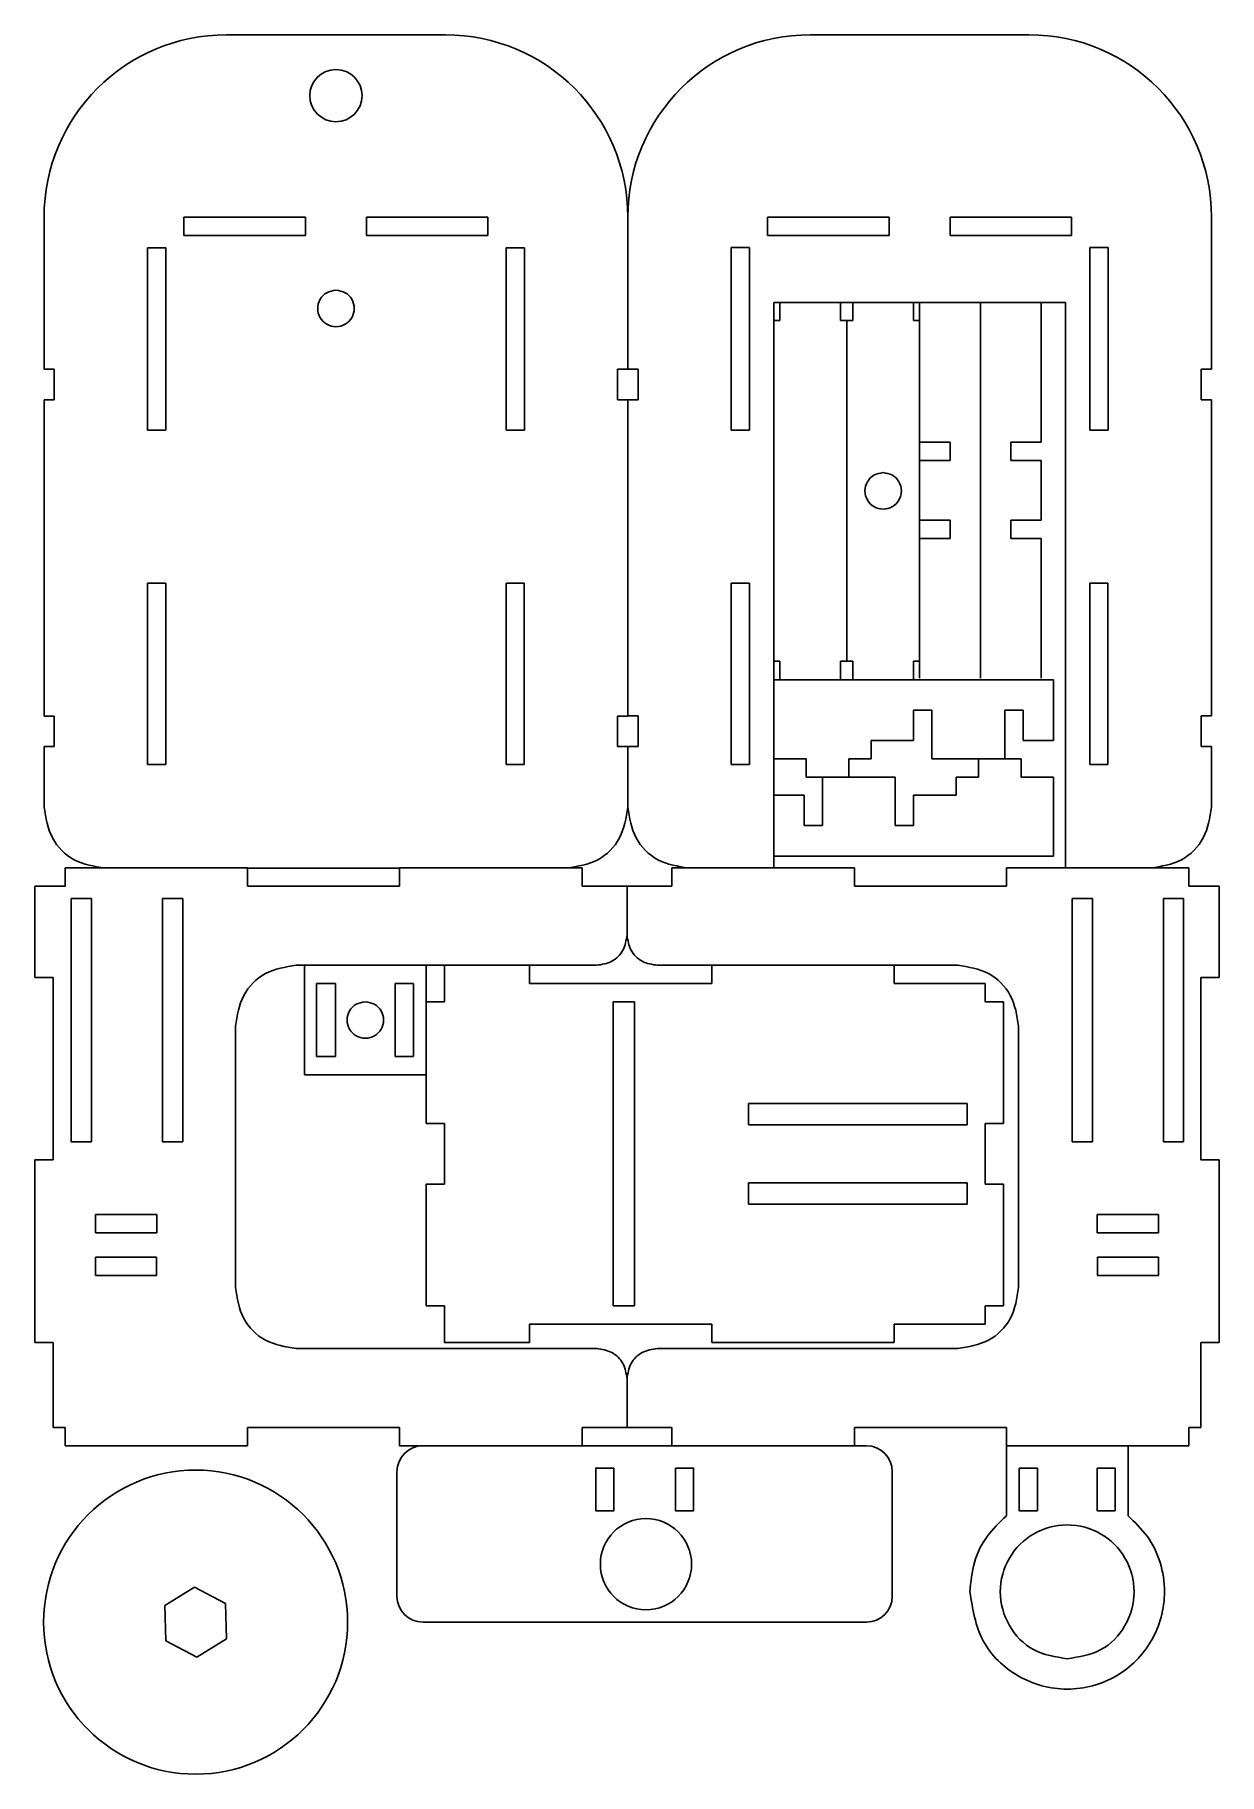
# Model space of a CAD drawing. Extents: x 4 to 199, y 109 to 395.
import ezdxf

# ---------------------------------------------------------------- set-up
doc = ezdxf.new("R2010")
doc.units = 0
for name, color, linetype in [('BASE', 7, 'CONTINUOUS'), ('CAPA_13', 7, 'CONTINUOUS'), ('FRONTAL', 7, 'CONTINUOUS'), ('LATERAL1', 7, 'CONTINUOUS'), ('LATERAL2', 7, 'CONTINUOUS'), ('SLIDE', 7, 'CONTINUOUS'), ('SUPPORT', 7, 'CONTINUOUS'), ('SUPPORT1', 7, 'CONTINUOUS'), ('SUPPORT2', 7, 'CONTINUOUS'), ('TOP', 7, 'CONTINUOUS'), ('WHEEL', 7, 'CONTINUOUS'), ('WHEEL_SUPP', 7, 'CONTINUOUS')]:
    doc.layers.add(name, color=color, linetype=linetype)

# ---------------------------------------------------------------- blocks, each defined once
blk = doc.blocks.new('BLOCK_2')
at = {"layer": 'CAPA_13', "color": 7}
blk.add_lwpolyline([(178.57, 158.96), (181.57, 158.96)], dxfattribs=at)
blk = doc.blocks.new('BLOCK_3')
at = {"layer": 'CAPA_13', "color": 7}
blk.add_lwpolyline([(181.57, 158.96), (181.57, 151.95)], dxfattribs=at)
blk = doc.blocks.new('BLOCK_4')
at = {"layer": 'CAPA_13', "color": 7}
blk.add_lwpolyline([(181.57, 151.95), (178.57, 151.95)], dxfattribs=at)
blk = doc.blocks.new('BLOCK_5')
at = {"layer": 'CAPA_13', "color": 7}
blk.add_lwpolyline([(178.57, 151.95), (178.57, 158.96)], dxfattribs=at)
blk = doc.blocks.new('BLOCK_6')
at = {"layer": 'CAPA_13', "color": 7}
blk.add_lwpolyline([(178.57, 158.96), (178.57, 158.96)], dxfattribs=at)
blk = doc.blocks.new('BLOCK_7')
at = {"layer": 'CAPA_13', "color": 7}
blk.add_lwpolyline([(168.77, 158.96), (165.77, 158.96)], dxfattribs=at)
blk = doc.blocks.new('BLOCK_8')
at = {"layer": 'CAPA_13', "color": 7}
blk.add_lwpolyline([(165.77, 158.96), (165.77, 151.95)], dxfattribs=at)
blk = doc.blocks.new('BLOCK_9')
at = {"layer": 'CAPA_13', "color": 7}
blk.add_lwpolyline([(165.77, 151.95), (168.77, 151.95)], dxfattribs=at)
blk = doc.blocks.new('BLOCK_10')
at = {"layer": 'CAPA_13', "color": 7}
blk.add_lwpolyline([(168.77, 151.95), (168.77, 158.96)], dxfattribs=at)
blk = doc.blocks.new('BLOCK_11')
at = {"layer": 'CAPA_13', "color": 7}
blk.add_lwpolyline([(168.77, 158.96), (168.77, 158.96)], dxfattribs=at)
blk = doc.blocks.new('BLOCK_12')
at = {"layer": 'CAPA_13', "color": 7}
blk.add_lwpolyline([(173.67, 127.63), (173.67, 127.63)], dxfattribs=at)
blk = doc.blocks.new('BLOCK_13')
at = {"layer": 'CAPA_13', "color": 7}
blk.add_open_spline([(173.67, 127.63), (171.73, 127.93), (169.79, 128.24), (168.12, 129.13), (166.5, 130), (165.12, 131.43), (164.17, 133.08), (163.2, 134.77), (162.67, 136.7), (162.67, 138.63), (162.67, 140.56), (163.2, 142.51), (164.17, 144.18), (165.12, 145.81), (166.5, 147.18), (168.12, 148.13), (169.79, 149.11), (171.73, 149.63), (173.67, 149.63), (175.61, 149.63), (177.55, 149.11), (179.22, 148.13), (180.85, 147.18), (182.22, 145.81), (183.17, 144.18), (184.15, 142.51), (184.67, 140.56), (184.67, 138.63), (184.67, 136.7), (184.15, 134.77), (183.17, 133.08), (182.22, 131.43), (180.85, 130), (179.22, 129.13), (177.55, 128.24), (175.61, 127.93), (173.67, 127.63)], degree=3, knots=[0, 0, 0, 0, 1, 1, 1, 2, 2, 2, 3, 3, 3, 4, 4, 4, 5, 5, 5, 6, 6, 6, 7, 7, 7, 8, 8, 8, 9, 9, 9, 10, 10, 10, 11, 11, 11, 12, 12, 12, 12], dxfattribs=at)
blk = doc.blocks.new('BLOCK_14')
at = {"layer": 'CAPA_13', "color": 7}
blk.add_lwpolyline([(163.67, 151.12), (163.67, 162.63)], dxfattribs=at)
blk = doc.blocks.new('BLOCK_15')
at = {"layer": 'CAPA_13', "color": 7}
blk.add_lwpolyline([(183.67, 162.63), (183.67, 151.12)], dxfattribs=at)
blk = doc.blocks.new('BLOCK_16')
at = {"layer": 'CAPA_13', "color": 7}
blk.add_open_spline([(157.67, 138.63), (157.82, 140.26), (157.97, 141.89), (158.42, 143.46), (158.85, 144.97), (159.56, 146.43), (160.49, 147.7), (161.41, 148.96), (162.54, 150.04), (163.67, 151.12)], degree=3, knots=[0, 0, 0, 0, 1, 1, 1, 2, 2, 2, 3, 3, 3, 3], dxfattribs=at)
blk = doc.blocks.new('BLOCK_17')
at = {"layer": 'CAPA_13', "color": 7}
blk.add_open_spline([(183.67, 151.12), (184.81, 150.04), (185.94, 148.96), (186.85, 147.7), (187.77, 146.43), (188.46, 144.97), (188.93, 143.46), (189.42, 141.9), (189.67, 140.27), (189.67, 138.63), (189.67, 135.83), (188.91, 132.99), (187.49, 130.56), (186.11, 128.19), (184.11, 126.19), (181.75, 124.82), (179.31, 123.4), (176.48, 122.63), (173.67, 122.63), (170.86, 122.63), (168.06, 123.39), (165.6, 124.82), (163.2, 126.19), (161.12, 128.19), (159.86, 130.56), (158.55, 132.99), (158.11, 135.81), (157.67, 138.63)], degree=3, knots=[0, 0, 0, 0, 1, 1, 1, 2, 2, 2, 3, 3, 3, 4, 4, 4, 5, 5, 5, 6, 6, 6, 7, 7, 7, 8, 8, 8, 9, 9, 9, 9], dxfattribs=at)
blk = doc.blocks.new('BLOCK_18')
at = {"layer": 'SUPPORT', "color": 7}
for points in [[(68.23, 241.64), (48.23, 241.64)], [(48.23, 241.64), (48.23, 223.64)], [(68.23, 223.64), (68.23, 241.64)], [(53.33, 238.64), (50.23, 238.64)], [(50.23, 238.64), (50.23, 226.64)], [(53.33, 226.64), (53.33, 238.64)], [(66.13, 238.64), (63.13, 238.64)], [(63.13, 238.64), (63.13, 226.64)], [(66.13, 226.64), (66.13, 238.64)], [(50.23, 226.64), (53.33, 226.64)], [(63.13, 226.64), (66.13, 226.64)], [(48.23, 223.64), (68.23, 223.64)]]:
    blk.add_lwpolyline(points, dxfattribs=at)

msp = doc.modelspace()

# ---------------------------------------------------------------- linework, layer by layer
at = {"layer": 'BASE', "color": 7}
for points in [[(131.4, 394.64), (167.4, 394.64)], [(144.4, 364.64), (124.4, 364.64)], [(124.4, 364.64), (124.4, 361.64)], [(144.4, 361.64), (144.4, 364.64)], [(154.4, 364.64), (174.4, 364.64)], [(154.4, 361.64), (154.4, 364.64)], [(174.4, 364.64), (174.4, 361.64)], [(197.4, 339.64), (197.4, 364.64)], [(124.4, 361.64), (144.4, 361.64)], [(174.4, 361.64), (154.4, 361.64)], [(118.4, 329.64), (118.4, 359.64)], [(118.4, 359.64), (121.4, 359.64)], [(121.4, 359.64), (121.4, 329.64)], [(180.4, 359.64), (177.4, 359.64)], [(177.4, 359.64), (177.4, 329.64)], [(180.4, 329.64), (180.4, 359.64)], [(125.4, 257.64), (125.4, 350.64)], [(125.4, 350.64), (173.4, 350.64)], [(173.4, 350.64), (173.4, 257.64)], [(101.4, 339.64), (103.08, 339.64)], [(103.08, 339.64), (103.08, 334.64)], [(195.72, 334.64), (195.72, 339.64)], [(195.72, 339.64), (197.4, 339.64)], [(103.08, 334.64), (101.4, 334.64)], [(197.4, 334.64), (195.72, 334.64)], [(197.4, 282.64), (197.4, 334.64)], [(121.4, 329.64), (118.4, 329.64)], [(177.4, 329.64), (180.4, 329.64)], [(118.4, 274.64), (118.4, 304.45)], [(118.4, 304.45), (121.4, 304.45)], [(121.4, 304.45), (121.4, 274.64)], [(177.4, 274.64), (177.4, 304.45)], [(177.4, 304.45), (180.37, 304.45)], [(180.37, 304.45), (180.37, 274.64)], [(101.4, 282.64), (103.08, 282.64)], [(103.08, 282.64), (103.08, 277.64)], [(195.72, 277.64), (195.72, 282.64)], [(195.72, 282.64), (197.4, 282.64)], [(103.08, 277.64), (101.4, 277.64)], [(197.4, 277.64), (195.72, 277.64)], [(197.4, 267.64), (197.4, 277.64)], [(121.4, 274.64), (118.4, 274.64)], [(180.37, 274.64), (177.4, 274.64)]]:
    msp.add_lwpolyline(points, dxfattribs=at)
for points in [[(101.4, 364.64), (101.4, 381.22), (114.82, 394.64), (131.4, 394.64)], [(197.4, 364.64), (197.4, 381.22), (183.98, 394.64), (167.4, 394.64)]]:
    msp.add_open_spline(points, degree=3, dxfattribs=at)
for points in [[(101.4, 267.64), (101.68, 265.88), (101.95, 264.13), (102.77, 262.59), (103.56, 261.09), (104.86, 259.79), (106.35, 259), (107.9, 258.19), (109.65, 257.91), (111.4, 257.64)], [(187.4, 257.64), (189.15, 257.91), (190.91, 258.19), (192.45, 259), (193.95, 259.79), (195.24, 261.09), (196.04, 262.59), (196.85, 264.13), (197.13, 265.88), (197.4, 267.64)]]:
    msp.add_open_spline(points, degree=3, knots=[0, 0, 0, 0, 1, 1, 1, 2, 2, 2, 3, 3, 3, 3], dxfattribs=at)
at = {"layer": 'FRONTAL', "color": 7}
for points in [[(71.23, 235.64), (71.23, 241.64)], [(85.23, 241.64), (85.23, 238.64)], [(115.23, 238.64), (115.23, 241.64)], [(145.22, 241.64), (145.22, 238.64)], [(85.23, 238.64), (115.23, 238.64)], [(145.22, 238.64), (160.19, 238.64)], [(160.19, 238.64), (160.19, 235.64)], [(68.23, 235.64), (71.23, 235.64)], [(98.98, 235.64), (102.48, 235.64)], [(98.98, 185.64), (98.98, 235.64)], [(102.48, 235.64), (102.48, 185.64)], [(160.19, 235.64), (163.19, 235.64)], [(163.19, 235.64), (163.19, 215.64)], [(68.23, 215.64), (68.23, 223.64)], [(121.23, 215.39), (121.23, 218.89)], [(121.23, 218.89), (157.23, 218.89)], [(157.23, 218.89), (157.23, 215.39)], [(71.23, 215.64), (68.23, 215.64)], [(71.23, 205.64), (71.23, 215.64)], [(157.23, 215.39), (121.23, 215.39)], [(163.19, 215.64), (160.19, 215.64)], [(160.19, 215.64), (160.19, 205.64)], [(68.23, 185.64), (68.23, 205.64)], [(68.23, 205.64), (71.23, 205.64)], [(157.23, 205.89), (121.23, 205.89)], [(121.23, 205.89), (121.23, 202.39)], [(157.23, 202.39), (157.23, 205.89)], [(160.19, 205.64), (163.19, 205.64)], [(163.19, 205.64), (163.19, 185.64)], [(121.23, 202.39), (157.23, 202.39)], [(71.23, 185.64), (68.23, 185.64)], [(71.23, 179.64), (71.23, 185.64)], [(102.48, 185.64), (98.98, 185.64)], [(163.19, 185.64), (160.19, 185.64)], [(160.19, 185.64), (160.19, 182.64)], [(115.23, 182.64), (85.23, 182.64)], [(85.23, 182.64), (85.23, 179.64)], [(115.23, 179.64), (115.23, 182.64)], [(160.19, 182.64), (145.23, 182.64)], [(145.23, 182.64), (145.23, 179.64)], [(85.23, 179.64), (71.23, 179.64)], [(145.23, 179.64), (115.23, 179.64)]]:
    msp.add_lwpolyline(points, dxfattribs=at)
at = {"layer": 'LATERAL1', "color": 7}
for points in [[(108.67, 254.64), (108.67, 257.64)], [(108.67, 257.64), (138.67, 257.64)], [(138.67, 257.64), (138.67, 254.64)], [(163.67, 254.64), (163.67, 257.64)], [(163.67, 257.64), (193.67, 257.64)], [(193.67, 257.64), (193.67, 254.64)], [(138.67, 254.64), (163.67, 254.64)], [(193.67, 254.64), (198.67, 254.64)], [(198.67, 254.64), (198.67, 239.64)], [(177.81, 252.63), (174.48, 252.63)], [(174.48, 252.63), (174.48, 212.64)], [(177.81, 212.64), (177.81, 252.63)], [(192.81, 252.63), (189.48, 252.63)], [(189.48, 252.63), (189.48, 212.64)], [(192.81, 212.64), (192.81, 252.63)], [(155.67, 241.64), (106.27, 241.64)], [(198.67, 239.64), (195.67, 239.64)], [(195.67, 239.64), (195.67, 209.64)], [(165.67, 188.64), (165.67, 231.64)], [(174.48, 212.64), (177.81, 212.64)], [(189.48, 212.64), (192.81, 212.64)], [(195.67, 209.64), (198.67, 209.64)], [(198.67, 209.64), (198.67, 179.64)], [(178.61, 197.64), (178.61, 200.64)], [(178.61, 200.64), (188.67, 200.64)], [(188.67, 200.64), (188.67, 197.64)], [(188.67, 197.64), (178.61, 197.64)], [(178.67, 193.64), (188.67, 193.64)], [(178.67, 190.64), (178.67, 193.64)], [(188.67, 193.64), (188.67, 190.64)], [(188.67, 190.64), (178.67, 190.64)], [(106.27, 178.64), (155.67, 178.64)], [(198.67, 179.64), (195.67, 179.64)], [(195.67, 179.64), (195.67, 165.64)], [(108.67, 165.64), (101.27, 165.64)], [(108.67, 162.64), (108.67, 165.64)], [(163.67, 165.64), (138.67, 165.64)], [(138.67, 165.64), (138.67, 162.64)], [(163.67, 162.64), (163.67, 165.64)], [(195.67, 165.64), (193.67, 165.64)], [(193.67, 165.64), (193.67, 162.64)], [(193.67, 162.64), (163.67, 162.64)]]:
    msp.add_lwpolyline(points, dxfattribs=at)
for points in [[(106.27, 241.64), (105.39, 241.77), (104.52, 241.91), (103.75, 242.32), (103, 242.71), (102.35, 243.36), (101.95, 244.11), (101.55, 244.88), (101.41, 245.76), (101.27, 246.64)], [(165.67, 231.64), (165.4, 233.39), (165.12, 235.14), (164.31, 236.68), (163.51, 238.18), (162.21, 239.48), (160.72, 240.27), (159.18, 241.09), (157.42, 241.36), (155.67, 241.64)], [(155.67, 178.64), (157.42, 178.91), (159.18, 179.19), (160.72, 180), (162.21, 180.79), (163.51, 182.09), (164.31, 183.59), (165.12, 185.13), (165.4, 186.88), (165.67, 188.64)], [(101.27, 173.64), (101.41, 174.51), (101.55, 175.39), (101.95, 176.16), (102.35, 176.91), (103, 177.56), (103.75, 177.95), (104.52, 178.36), (105.39, 178.5), (106.27, 178.64)]]:
    msp.add_open_spline(points, degree=3, knots=[0, 0, 0, 0, 1, 1, 1, 2, 2, 2, 3, 3, 3, 3], dxfattribs=at)
at = {"layer": 'LATERAL2', "color": 7}
for points in [[(38.87, 257.64), (8.87, 257.64)], [(8.87, 257.64), (8.87, 254.64)], [(38.87, 254.64), (38.87, 257.64)], [(63.87, 257.64), (63.87, 254.64)], [(93.87, 257.64), (63.87, 257.64)], [(93.87, 254.64), (93.87, 257.64)], [(8.87, 254.64), (3.87, 254.64)], [(3.87, 254.64), (3.87, 239.64)], [(63.87, 254.64), (38.87, 254.64)], [(108.67, 254.64), (93.87, 254.64)], [(101.27, 246.64), (101.27, 254.64)], [(9.88, 252.63), (13.21, 252.63)], [(9.88, 212.64), (9.88, 252.63)], [(13.21, 252.63), (13.21, 212.64)], [(24.88, 212.64), (24.88, 252.63)], [(24.88, 252.63), (28.21, 252.63)], [(28.21, 252.63), (28.21, 212.64)], [(46.87, 241.64), (96.27, 241.64)], [(3.87, 239.64), (6.87, 239.64)], [(6.87, 239.64), (6.87, 209.64)], [(36.87, 188.64), (36.87, 231.64)], [(13.21, 212.64), (9.88, 212.64)], [(28.21, 212.64), (24.88, 212.64)], [(6.87, 209.64), (3.87, 209.64)], [(3.87, 209.64), (3.87, 179.64)], [(23.93, 200.64), (13.87, 200.64)], [(13.87, 200.64), (13.87, 197.64)], [(23.93, 197.64), (23.93, 200.64)], [(13.87, 197.64), (23.93, 197.64)], [(23.87, 193.64), (13.87, 193.64)], [(13.87, 193.64), (13.87, 190.64)], [(23.87, 190.64), (23.87, 193.64)], [(13.87, 190.64), (23.87, 190.64)], [(3.87, 179.64), (6.87, 179.64)], [(6.87, 179.64), (6.87, 165.64)], [(96.27, 178.64), (46.87, 178.64)], [(101.27, 165.64), (101.27, 173.64)], [(6.87, 165.64), (8.87, 165.64)], [(8.87, 165.64), (8.87, 162.64)], [(38.87, 162.64), (38.87, 165.64)], [(38.87, 165.64), (63.87, 165.64)], [(63.87, 165.64), (63.87, 162.64)], [(93.87, 162.64), (93.87, 165.64)], [(93.87, 165.64), (101.27, 165.64)], [(8.87, 162.64), (38.87, 162.64)], [(63.87, 162.64), (67.68, 162.64)]]:
    msp.add_lwpolyline(points, dxfattribs=at)
for points in [[(96.27, 241.64), (97.15, 241.77), (98.02, 241.91), (98.79, 242.32), (99.54, 242.71), (100.19, 243.36), (100.59, 244.11), (100.99, 244.88), (101.13, 245.76), (101.27, 246.64)], [(36.87, 231.64), (37.15, 233.39), (37.42, 235.14), (38.24, 236.68), (39.03, 238.18), (40.33, 239.48), (41.82, 240.27), (43.37, 241.09), (45.12, 241.36), (46.87, 241.64)], [(46.87, 178.64), (45.12, 178.91), (43.37, 179.19), (41.82, 180), (40.33, 180.79), (39.03, 182.09), (38.24, 183.59), (37.42, 185.13), (37.15, 186.88), (36.87, 188.64)], [(101.27, 173.64), (101.13, 174.51), (100.99, 175.39), (100.59, 176.16), (100.19, 176.91), (99.54, 177.56), (98.79, 177.95), (98.02, 178.36), (97.15, 178.5), (96.27, 178.64)]]:
    msp.add_open_spline(points, degree=3, knots=[0, 0, 0, 0, 1, 1, 1, 2, 2, 2, 3, 3, 3, 3], dxfattribs=at)
at = {"layer": 'SLIDE', "color": 7}
for points in [[(96.12, 151.96), (96.12, 158.96)], [(99.12, 158.96), (99.12, 151.96), (96.12, 151.96), (96.12, 158.96), (99.12, 158.96)], [(99.12, 151.96), (99.12, 158.96)], [(109.22, 158.96), (112.22, 158.96), (112.22, 151.96), (109.22, 151.96), (109.22, 158.96)], [(99.12, 151.96), (96.12, 151.96)]]:
    msp.add_lwpolyline(points, dxfattribs=at)
for points, knots in [([(140.66, 133.64), (140.66, 133.64), (67.68, 133.64), (67.68, 133.64), (65.35, 133.64), (63.44, 135.54), (63.44, 137.87), (63.44, 137.87), (63.44, 158.4), (63.44, 158.4), (63.44, 160.73), (65.35, 162.64), (67.68, 162.64), (67.68, 162.64), (140.66, 162.64), (140.66, 162.64), (142.99, 162.64), (144.89, 160.73), (144.89, 158.4), (144.89, 158.4), (144.89, 137.87), (144.89, 137.87), (144.89, 135.54), (142.99, 133.64), (140.66, 133.64)], [0, 0, 0, 0, 1, 1, 1, 2, 2, 2, 3, 3, 3, 4, 4, 4, 5, 5, 5, 6, 6, 6, 7, 7, 7, 8, 8, 8, 8]), ([(96.89, 143.17), (96.89, 147.31), (100.25, 150.67), (104.39, 150.67), (108.54, 150.67), (111.89, 147.31), (111.89, 143.17), (111.89, 139.03), (108.54, 135.67), (104.39, 135.67), (100.25, 135.67), (96.89, 139.03), (96.89, 143.17), (96.89, 143.17), (96.89, 143.17), (96.89, 143.17)], [0, 0, 0, 0, 1, 1, 1, 2, 2, 2, 3, 3, 3, 4, 4, 4, 5, 5, 5, 5])]:
    msp.add_open_spline(points, degree=3, knots=knots, dxfattribs=at)
at = {"layer": 'SUPPORT', "color": 7}
msp.add_open_spline([(58.23, 235.64), (57.7, 235.55), (57.17, 235.47), (56.72, 235.23), (56.28, 234.99), (55.9, 234.6), (55.64, 234.15), (55.38, 233.69), (55.23, 233.16), (55.23, 232.64), (55.23, 232.11), (55.38, 231.58), (55.64, 231.12), (55.9, 230.68), (56.28, 230.3), (56.72, 230.05), (57.17, 229.78), (57.7, 229.64), (58.23, 229.64), (58.76, 229.64), (59.29, 229.78), (59.75, 230.05), (60.19, 230.3), (60.56, 230.68), (60.82, 231.12), (61.09, 231.58), (61.23, 232.11), (61.23, 232.64), (61.23, 233.16), (61.09, 233.69), (60.82, 234.15), (60.56, 234.6), (60.19, 234.99), (59.75, 235.23), (59.29, 235.47), (58.76, 235.55), (58.23, 235.64)], degree=3, knots=[0, 0, 0, 0, 1, 1, 1, 2, 2, 2, 3, 3, 3, 4, 4, 4, 5, 5, 5, 6, 6, 6, 7, 7, 7, 8, 8, 8, 9, 9, 9, 10, 10, 10, 11, 11, 11, 12, 12, 12, 12], dxfattribs=at)
at = {"layer": 'SUPPORT1', "color": 7}
for points in [[(149.4, 327.64), (149.4, 350.64)], [(159.4, 350.64), (159.4, 288.84)], [(169.4, 350.64), (169.4, 327.64)], [(154.4, 327.64), (149.4, 327.64)], [(154.4, 324.64), (154.4, 327.64)], [(169.4, 327.64), (164.4, 327.64)], [(164.4, 327.64), (164.4, 324.64)], [(149.4, 314.84), (149.4, 324.64)], [(149.4, 324.64), (154.4, 324.64)], [(164.4, 324.64), (169.4, 324.64)], [(169.4, 324.64), (169.4, 314.84)], [(154.4, 314.84), (149.4, 314.84)], [(154.4, 311.84), (154.4, 314.84)], [(169.4, 314.84), (164.4, 314.84)], [(164.4, 314.84), (164.4, 311.84)], [(149.4, 288.84), (149.4, 311.84)], [(149.4, 311.84), (154.4, 311.84)], [(164.4, 311.84), (169.4, 311.84)], [(169.4, 311.84), (169.4, 288.83)]]:
    msp.add_lwpolyline(points, dxfattribs=at)
at = {"layer": 'SUPPORT2', "color": 7}
for points in [[(171.4, 288.6), (125.4, 288.6)], [(171.4, 278.6), (171.4, 288.6)], [(148.4, 278.6), (148.4, 283.6)], [(148.4, 283.6), (151.4, 283.6)], [(151.4, 283.6), (151.4, 278.6)], [(163.4, 278.6), (163.4, 283.6)], [(163.4, 283.6), (166.4, 283.6)], [(166.4, 283.6), (166.4, 278.6)], [(141.4, 275.6), (141.4, 278.6)], [(141.4, 278.6), (148.4, 278.6)], [(151.4, 278.6), (151.4, 275.6)], [(163.4, 275.6), (163.4, 278.6)], [(166.4, 278.6), (171.4, 278.6)], [(125.4, 275.6), (130.73, 275.6)], [(130.73, 275.6), (130.73, 272.6)], [(137.73, 272.6), (137.73, 275.6)], [(137.73, 275.6), (141.4, 275.6)], [(151.4, 275.6), (166.08, 275.6)], [(159.08, 275.6), (159.08, 272.6)], [(166.08, 272.6), (166.08, 275.6)], [(145.4, 272.6), (130.73, 272.6)], [(133.4, 272.6), (133.4, 269.6)], [(145.4, 269.6), (145.4, 272.6)], [(159.08, 272.6), (155.4, 272.6)], [(155.4, 272.6), (155.4, 269.6)], [(171.4, 272.6), (166.08, 272.6)], [(171.4, 269.6), (171.4, 272.6)], [(130.4, 269.6), (125.4, 269.6)], [(130.4, 264.6), (130.4, 269.6)], [(133.4, 269.6), (133.4, 264.6)], [(145.4, 264.6), (145.4, 269.6)], [(155.4, 269.6), (148.4, 269.6)], [(148.4, 269.6), (148.4, 264.6)], [(171.4, 259.6), (171.4, 269.6)], [(133.4, 264.6), (130.4, 264.6)], [(148.4, 264.6), (145.4, 264.6)], [(125.4, 259.6), (169.4, 259.6)], [(169.4, 259.6), (171.4, 259.6)]]:
    msp.add_lwpolyline(points, dxfattribs=at)
at = {"layer": 'TOP', "color": 7}
for points in [[(35.4, 394.63), (71.4, 394.63)], [(5.4, 339.63), (5.4, 364.63)], [(48.4, 364.63), (28.4, 364.63)], [(28.4, 364.63), (28.4, 361.63)], [(48.4, 361.63), (48.4, 364.63)], [(58.4, 364.63), (78.4, 364.63)], [(58.4, 361.63), (58.4, 364.63)], [(78.4, 364.63), (78.4, 361.63)], [(101.4, 364.63), (101.4, 339.63)], [(28.4, 361.63), (48.4, 361.63)], [(78.4, 361.63), (58.4, 361.63)], [(22.4, 329.63), (22.4, 359.63)], [(22.4, 359.63), (25.4, 359.63)], [(25.4, 359.63), (25.4, 329.63)], [(84.4, 359.63), (81.4, 359.63)], [(81.4, 359.63), (81.4, 329.63)], [(84.4, 329.63), (84.4, 359.63)], [(7.08, 339.63), (5.4, 339.63)], [(7.08, 334.63), (7.08, 339.63)], [(101.4, 339.63), (99.72, 339.63)], [(99.72, 339.63), (99.72, 334.63)], [(5.4, 282.63), (5.4, 334.63)], [(5.4, 334.63), (7.08, 334.63)], [(99.72, 334.63), (101.4, 334.63)], [(101.4, 334.63), (101.4, 282.63)], [(25.4, 329.63), (22.4, 329.63)], [(81.4, 329.63), (84.4, 329.63)], [(22.4, 274.63), (22.4, 304.45)], [(22.4, 304.45), (25.4, 304.45)], [(25.4, 304.45), (25.4, 274.63)], [(81.4, 274.63), (81.4, 304.45)], [(81.4, 304.45), (84.37, 304.45)], [(84.37, 304.45), (84.37, 274.63)], [(7.08, 282.63), (5.4, 282.63)], [(7.08, 277.63), (7.08, 282.63)], [(101.4, 282.63), (99.72, 282.63)], [(99.72, 282.63), (99.72, 277.63)], [(5.4, 267.63), (5.4, 277.63)], [(5.4, 277.63), (7.08, 277.63)], [(99.72, 277.63), (101.4, 277.63)], [(101.4, 277.63), (101.4, 267.63)], [(25.4, 274.63), (22.4, 274.63)], [(84.37, 274.63), (81.4, 274.63)], [(63.87, 257.63), (38.87, 257.63)]]:
    msp.add_lwpolyline(points, dxfattribs=at)
for points in [[(5.4, 364.63), (5.4, 381.22), (18.82, 394.63), (35.4, 394.63)], [(101.4, 364.63), (101.4, 381.22), (87.98, 394.63), (71.4, 394.63)]]:
    msp.add_open_spline(points, degree=3, dxfattribs=at)
for points, knots in [([(49.1, 384.63), (49.1, 387.01), (51.03, 388.93), (53.4, 388.93), (55.78, 388.93), (57.7, 387.01), (57.7, 384.63), (57.7, 382.26), (55.78, 380.33), (53.4, 380.33), (51.03, 380.33), (49.1, 382.26), (49.1, 384.63), (49.1, 384.63), (49.1, 384.63), (49.1, 384.63)], [0, 0, 0, 0, 1, 1, 1, 2, 2, 2, 3, 3, 3, 4, 4, 4, 5, 5, 5, 5]), ([(53.4, 352.63), (52.87, 352.55), (52.34, 352.47), (51.89, 352.22), (51.44, 351.99), (51.07, 351.6), (50.81, 351.15), (50.54, 350.69), (50.4, 350.16), (50.4, 349.63), (50.4, 349.11), (50.54, 348.58), (50.81, 348.12), (51.07, 347.68), (51.44, 347.3), (51.89, 347.04), (52.34, 346.78), (52.87, 346.63), (53.4, 346.63), (53.93, 346.63), (54.46, 346.78), (54.92, 347.04), (55.36, 347.3), (55.73, 347.68), (55.99, 348.12), (56.26, 348.58), (56.4, 349.11), (56.4, 349.63), (56.4, 350.16), (56.26, 350.69), (55.99, 351.15), (55.73, 351.6), (55.36, 351.99), (54.92, 352.22), (54.46, 352.47), (53.93, 352.55), (53.4, 352.63)], [0, 0, 0, 0, 1, 1, 1, 2, 2, 2, 3, 3, 3, 4, 4, 4, 5, 5, 5, 6, 6, 6, 7, 7, 7, 8, 8, 8, 9, 9, 9, 10, 10, 10, 11, 11, 11, 12, 12, 12, 12]), ([(15.4, 257.63), (13.65, 257.91), (11.9, 258.18), (10.35, 259), (8.86, 259.79), (7.56, 261.09), (6.77, 262.59), (5.95, 264.13), (5.68, 265.88), (5.4, 267.63)], [0, 0, 0, 0, 1, 1, 1, 2, 2, 2, 3, 3, 3, 3]), ([(101.4, 267.63), (101.13, 265.88), (100.85, 264.13), (100.04, 262.59), (99.25, 261.09), (97.95, 259.79), (96.45, 259), (94.91, 258.18), (93.15, 257.91), (91.4, 257.63)], [0, 0, 0, 0, 1, 1, 1, 2, 2, 2, 3, 3, 3, 3])]:
    msp.add_open_spline(points, degree=3, knots=knots, dxfattribs=at)
at = {"layer": 'WHEEL', "color": 7}
for points in [[(25.24, 136.36), (30.14, 139.41)], [(30.14, 139.41), (35.23, 136.68)], [(25.43, 130.59), (25.24, 136.36)], [(35.23, 136.68), (35.42, 130.91)], [(30.52, 127.87), (25.43, 130.59)], [(35.42, 130.91), (30.52, 127.87)]]:
    msp.add_lwpolyline(points, dxfattribs=at)
msp.add_open_spline([(55.32, 133.64), (55.32, 119.83), (44.13, 108.64), (30.32, 108.64), (16.52, 108.64), (5.32, 119.83), (5.32, 133.64), (5.32, 147.44), (16.52, 158.64), (30.32, 158.64), (44.13, 158.64), (55.32, 147.44), (55.32, 133.64)], degree=3, knots=[0, 0, 0, 0, 1, 1, 1, 2, 2, 2, 3, 3, 3, 4, 4, 4, 4], dxfattribs=at)
at = {"layer": 'WHEEL_SUPP', "color": 7}
for points in [[(126.4, 350.64), (126.4, 347.64)], [(136.4, 347.64), (136.4, 350.64)], [(138.4, 350.64), (138.4, 347.64)], [(148.4, 347.64), (148.4, 350.64)], [(126.4, 347.64), (125.4, 347.64)], [(137.4, 347.64), (136.4, 347.64)], [(137.4, 347.64), (137.4, 291.64)], [(138.4, 347.64), (137.4, 347.64)], [(149.4, 347.64), (148.4, 347.64)], [(149.4, 324.64), (149.4, 327.64)], [(149.4, 311.84), (149.4, 314.84)], [(125.4, 291.64), (126.4, 291.64)], [(126.4, 291.64), (126.4, 288.64)], [(136.4, 288.64), (136.4, 291.64)], [(136.4, 291.64), (137.4, 291.64)], [(137.4, 291.64), (138.4, 291.64)], [(138.4, 291.64), (138.4, 288.64)], [(148.4, 288.64), (148.4, 291.64)], [(148.4, 291.64), (149.4, 291.64)]]:
    msp.add_lwpolyline(points, dxfattribs=at)
msp.add_open_spline([(143.4, 322.64), (142.87, 322.55), (142.34, 322.47), (141.89, 322.23), (141.44, 321.99), (141.07, 321.6), (140.81, 321.15), (140.54, 320.69), (140.4, 320.16), (140.4, 319.64), (140.4, 319.11), (140.54, 318.58), (140.81, 318.12), (141.07, 317.68), (141.44, 317.3), (141.89, 317.05), (142.34, 316.78), (142.87, 316.64), (143.4, 316.64), (143.93, 316.64), (144.46, 316.78), (144.92, 317.05), (145.36, 317.3), (145.73, 317.68), (145.99, 318.12), (146.26, 318.58), (146.4, 319.11), (146.4, 319.64), (146.4, 320.16), (146.26, 320.69), (145.99, 321.15), (145.73, 321.6), (145.36, 321.99), (144.92, 322.23), (144.46, 322.47), (143.93, 322.55), (143.4, 322.64)], degree=3, knots=[0, 0, 0, 0, 1, 1, 1, 2, 2, 2, 3, 3, 3, 4, 4, 4, 5, 5, 5, 6, 6, 6, 7, 7, 7, 8, 8, 8, 9, 9, 9, 10, 10, 10, 11, 11, 11, 12, 12, 12, 12], dxfattribs=at)

# ---------------------------------------------------------------- block references
at = {"layer": 'CAPA_13'}
for name in ['BLOCK_14', 'BLOCK_15', 'BLOCK_7', 'BLOCK_8', 'BLOCK_10', 'BLOCK_11', 'BLOCK_2', 'BLOCK_5', 'BLOCK_6', 'BLOCK_3', 'BLOCK_9', 'BLOCK_4', 'BLOCK_16', 'BLOCK_17', 'BLOCK_13', 'BLOCK_12']:
    msp.add_blockref(name, (0, 0), dxfattribs=at)
at = {"layer": 'SUPPORT'}
msp.add_blockref('BLOCK_18', (0, 0), dxfattribs=at)

doc.saveas('drawing.dxf')
